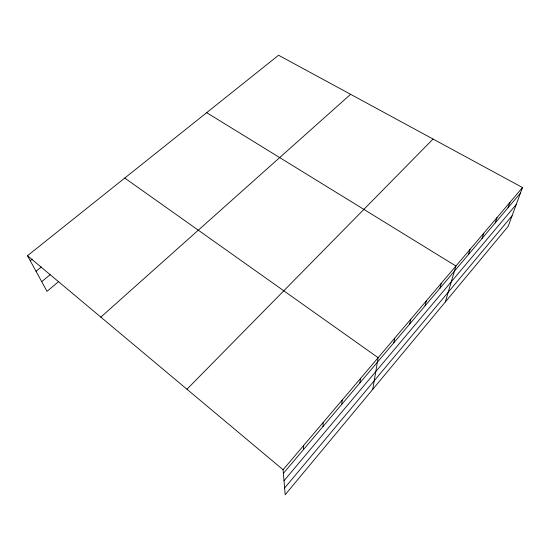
<?xml version="1.0" encoding="UTF-8"?>
<svg xmlns="http://www.w3.org/2000/svg" width="550" height="550" viewBox="0 0 550 550"><rect width="100%" height="100%" fill="white"/><g stroke="black" fill="none" stroke-linecap="round" stroke-linejoin="round"><path stroke-width="0.82" d="M323.015 426.491L323.194 422.462M341.777 404.305L342.169 400.098M359.886 382.896L360.477 378.517M372.749 389.338L378.146 357.686L124.761 178.062M393.786 342.815L394.728 338.147M409.674 324.039L410.768 319.241M425.054 305.855L426.298 300.933M439.959 288.234L441.341 283.209M445.342 301.964L455.916 266.028L206.676 112.661M468.414 254.588L470.044 249.377M482.013 238.514L483.746 233.221M495.206 222.915L497.049 217.546M508.021 207.769L509.96 202.331M522.5 187.55L508.193 226.304L285.182 494.746L283.085 469.734L522.5 187.55L278.575 55.254L27.5 255.709L46.998 291.335L58.761 281.497M284.618 488.029L512.084 215.765M284.006 480.762L516.257 204.469M283.387 473.337L520.472 193.05M186.952 389.235L433.07 139.047M100.836 317.123L350.611 94.325M41.711 281.669L50.112 274.718M36.025 271.288L41.332 266.963M30.277 260.776L32.251 259.194M27.5 255.709L283.085 469.734M303.511 445.658L303.566 449.481"/></g></svg>
